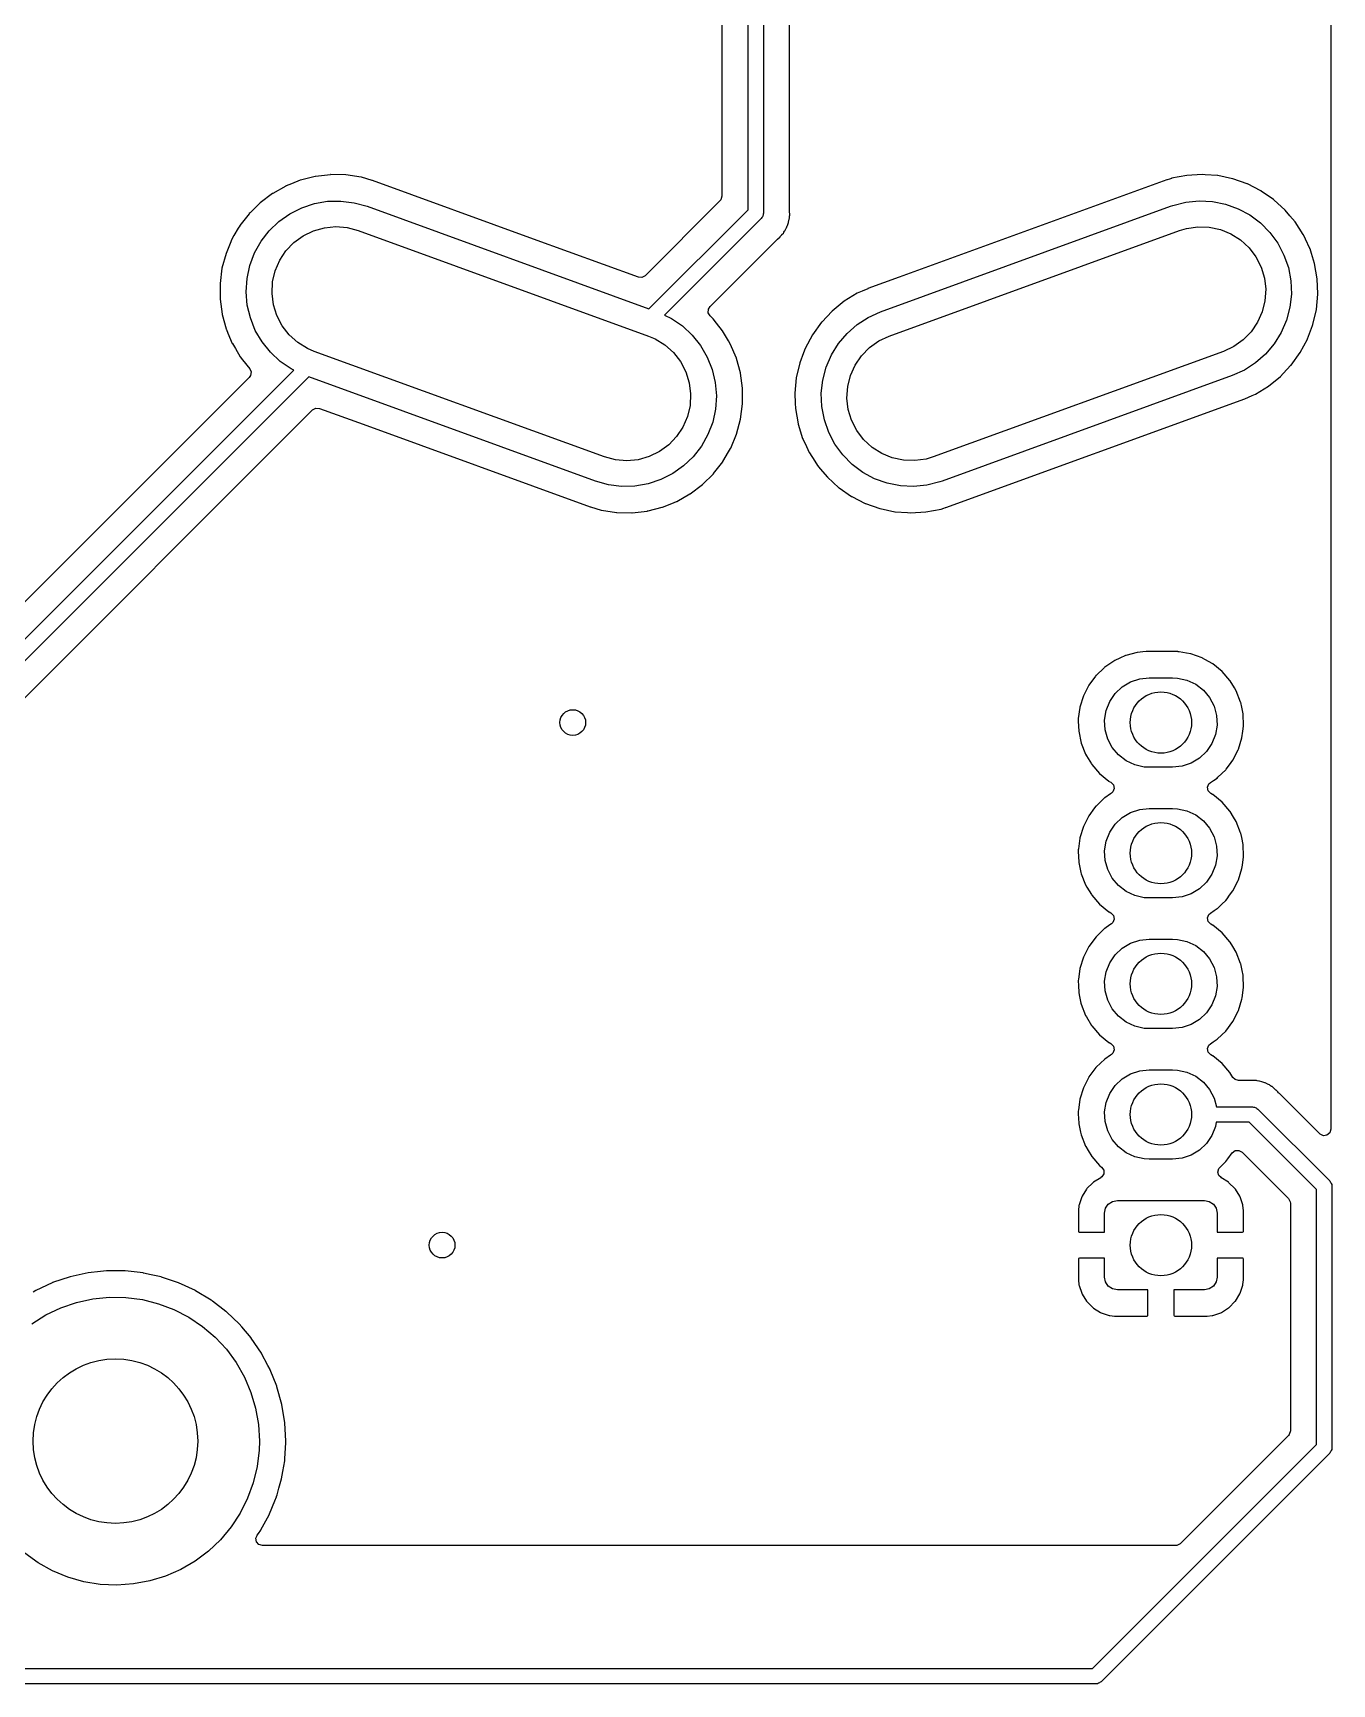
# Model space of a CAD drawing. Extents: x 14 to 417, y -165 to -100.
# Drawn here: x 392.1 to 417.35, y -164.74 to -132.64 of the extents above; entities that cross this region are included whole.
import ezdxf

# ---------------------------------------------------------------- set-up
doc = ezdxf.new("R2010")
doc.units = 0
doc.layers.add('BLACK', color=7, linetype='CONTINUOUS')

msp = doc.modelspace()

# ---------------------------------------------------------------- linework, layer by layer
at = {"layer": 'BLACK', "linetype": 'CONTINUOUS'}
for p, q in [((417.321, -99.6945), (417.321, -137.712)), ((405.996, -136.082), (405.996, -112.649)), ((406.296, -112.711), (406.296, -136.144)), ((406.804, -136.107), (406.804, -115.119)), ((405.487, -115.931), (405.487, -135.819)), ((397.58, -135.433), (397.298, -135.504)), ((397.584, -135.432), (397.58, -135.433)), ((397.58, -135.433), (397.58, -135.433)), ((397.588, -135.431), (397.584, -135.432)), ((397.878, -135.398), (397.588, -135.431)), ((397.882, -135.397), (397.878, -135.398)), ((397.878, -135.398), (397.878, -135.398)), ((397.887, -135.397), (397.882, -135.397)), ((398.178, -135.402), (397.887, -135.397)), ((398.182, -135.402), (398.178, -135.402)), ((398.479, -135.447), (398.182, -135.402)), ((398.483, -135.448), (398.479, -135.447)), ((398.692, -135.509), (398.483, -135.448)), ((398.483, -135.448), (398.483, -135.448)), ((414.523, -135.412), (414.229, -135.469)), ((414.823, -135.394), (414.523, -135.412)), ((414.88, -135.399), (414.823, -135.394)), ((415.118, -135.416), (414.88, -135.399)), ((415.122, -135.416), (415.118, -135.416)), ((415.118, -135.416), (415.118, -135.416)), ((415.126, -135.417), (415.122, -135.416)), ((415.412, -135.477), (415.126, -135.417)), ((415.126, -135.417), (415.126, -135.417)), ((396.753, -135.764), (396.514, -135.944)), ((396.757, -135.762), (396.753, -135.764)), ((397.011, -135.619), (396.757, -135.762)), ((397.015, -135.617), (397.011, -135.619)), ((397.011, -135.619), (397.011, -135.619)), ((397.019, -135.615), (397.015, -135.617)), ((397.12, -135.575), (397.019, -135.615)), ((397.019, -135.615), (397.019, -135.615)), ((397.293, -135.505), (397.12, -135.575)), ((397.297, -135.504), (397.293, -135.505)), ((397.298, -135.504), (397.297, -135.504)), ((398.694, -135.51), (398.692, -135.509)), ((398.696, -135.51), (398.694, -135.51)), ((401.826, -136.65), (398.696, -135.51)), ((398.696, -135.51), (398.696, -135.51)), ((414.138, -135.498), (408.936, -137.392)), ((414.139, -135.498), (414.138, -135.498)), ((414.138, -135.498), (414.138, -135.498)), ((414.187, -135.483), (414.139, -135.498)), ((414.226, -135.471), (414.187, -135.483)), ((414.229, -135.469), (414.226, -135.471)), ((414.226, -135.471), (414.226, -135.471)), ((415.416, -135.478), (415.412, -135.477)), ((415.412, -135.477), (415.412, -135.477)), ((415.699, -135.577), (415.416, -135.478)), ((415.703, -135.579), (415.699, -135.577)), ((415.962, -135.712), (415.703, -135.579)), ((415.703, -135.579), (415.703, -135.579)), ((415.966, -135.714), (415.962, -135.712)), ((415.97, -135.716), (415.966, -135.714)), ((416.21, -135.882), (415.97, -135.716)), ((415.97, -135.716), (415.97, -135.716)), ((396.511, -135.947), (396.317, -136.139)), ((396.514, -135.944), (396.511, -135.947)), ((396.511, -135.947), (396.511, -135.947)), ((397.092, -136.158), (397.323, -136.041)), ((397.323, -136.041), (397.57, -135.96)), ((397.57, -135.96), (397.825, -135.916)), ((397.825, -135.916), (398.085, -135.91)), ((398.085, -135.91), (398.342, -135.943)), ((398.342, -135.943), (398.591, -136.013)), ((398.591, -136.013), (404.07, -138.008)), ((405.451, -135.908), (403.997, -137.362)), ((404.07, -138.008), (405.996, -136.082)), ((405.467, -135.887), (405.451, -135.908)), ((405.487, -135.819), (405.467, -135.887)), ((408.57, -138.066), (414.209, -136.013)), ((414.209, -136.013), (414.252, -135.998)), ((414.252, -135.998), (414.503, -135.935)), ((414.503, -135.935), (414.761, -135.909)), ((414.761, -135.909), (415.02, -135.921)), ((415.02, -135.921), (415.275, -135.972)), ((415.275, -135.972), (415.519, -136.059)), ((415.519, -136.059), (415.747, -136.182)), ((416.213, -135.884), (416.21, -135.882)), ((416.21, -135.882), (416.21, -135.882)), ((416.435, -136.086), (416.213, -135.884)), ((416.438, -136.089), (416.435, -136.086)), ((416.529, -136.196), (416.438, -136.089)), ((416.438, -136.089), (416.438, -136.089)), ((396.116, -136.392), (396.089, -136.439)), ((396.119, -136.388), (396.116, -136.392)), ((396.298, -136.158), (396.119, -136.388)), ((396.3, -136.155), (396.298, -136.158)), ((396.298, -136.158), (396.298, -136.158)), ((396.317, -136.139), (396.3, -136.155)), ((396.692, -136.487), (396.88, -136.308)), ((396.88, -136.308), (397.092, -136.158)), ((397.763, -136.429), (397.984, -136.408)), ((397.984, -136.408), (398.206, -136.426)), ((406.252, -136.25), (404.372, -138.13)), ((406.262, -136.233), (406.252, -136.25)), ((406.276, -136.219), (406.262, -136.233)), ((406.281, -136.2), (406.276, -136.219)), ((406.291, -136.183), (406.281, -136.2)), ((406.296, -136.144), (406.291, -136.163)), ((406.291, -136.163), (406.291, -136.183)), ((406.741, -136.429), (406.759, -136.395)), ((406.759, -136.395), (406.763, -136.388)), ((406.759, -136.395), (406.759, -136.395)), ((406.763, -136.388), (406.768, -136.368)), ((406.768, -136.368), (406.775, -136.349)), ((406.775, -136.349), (406.783, -136.329)), ((406.783, -136.329), (406.791, -136.284)), ((406.791, -136.284), (406.793, -136.272)), ((406.793, -136.272), (406.803, -136.235)), ((406.803, -136.235), (406.804, -136.227)), ((406.805, -136.119), (406.804, -136.107)), ((406.804, -136.206), (406.806, -136.186)), ((406.804, -136.227), (406.804, -136.206)), ((406.809, -136.165), (406.805, -136.119)), ((406.806, -136.186), (406.808, -136.173)), ((406.808, -136.173), (406.809, -136.165)), ((414.517, -136.442), (414.737, -136.41)), ((414.737, -136.41), (414.959, -136.417)), ((415.747, -136.182), (415.955, -136.337)), ((415.955, -136.337), (416.138, -136.521)), ((416.629, -136.315), (416.529, -136.196)), ((416.631, -136.318), (416.629, -136.315)), ((416.788, -136.564), (416.631, -136.318)), ((395.931, -136.734), (395.85, -136.928)), ((395.964, -136.655), (395.931, -136.734)), ((395.965, -136.651), (395.964, -136.655)), ((395.964, -136.655), (395.964, -136.655)), ((396.005, -136.583), (395.965, -136.651)), ((396.089, -136.439), (396.005, -136.583)), ((396.407, -136.918), (396.534, -136.692)), ((396.534, -136.692), (396.692, -136.487)), ((397.016, -136.878), (397.17, -136.717)), ((397.17, -136.717), (397.349, -136.586)), ((397.349, -136.586), (397.549, -136.489)), ((397.549, -136.489), (397.763, -136.429)), ((398.206, -136.426), (398.42, -136.483)), ((398.42, -136.483), (404.059, -138.535)), ((403.864, -137.392), (401.826, -136.65)), ((405.258, -137.963), (406.554, -136.668)), ((406.554, -136.668), (406.562, -136.66)), ((406.562, -136.66), (406.569, -136.655)), ((406.562, -136.66), (406.562, -136.66)), ((406.569, -136.655), (406.618, -136.604)), ((406.618, -136.604), (406.62, -136.601)), ((406.62, -136.601), (406.641, -136.58)), ((406.641, -136.58), (406.644, -136.577)), ((406.644, -136.577), (406.651, -136.568)), ((406.651, -136.568), (406.655, -136.564)), ((406.655, -136.564), (406.683, -136.534)), ((406.683, -136.534), (406.691, -136.52)), ((406.691, -136.52), (406.693, -136.515)), ((406.693, -136.515), (406.704, -136.499)), ((406.704, -136.499), (406.712, -136.488)), ((406.712, -136.488), (406.717, -136.482)), ((406.717, -136.482), (406.72, -136.475)), ((406.72, -136.475), (406.736, -136.439)), ((406.736, -136.439), (406.741, -136.429)), ((408.741, -138.535), (414.38, -136.483)), ((414.38, -136.483), (414.517, -136.442)), ((414.959, -136.417), (415.177, -136.464)), ((415.177, -136.464), (415.382, -136.548)), ((415.382, -136.548), (415.57, -136.668)), ((415.57, -136.668), (415.733, -136.818)), ((416.138, -136.521), (416.291, -136.731)), ((416.291, -136.731), (416.412, -136.96)), ((416.791, -136.567), (416.788, -136.564)), ((416.788, -136.564), (416.788, -136.564)), ((416.832, -136.655), (416.791, -136.567)), ((416.916, -136.836), (416.832, -136.655)), ((395.85, -136.928), (395.772, -137.218)), ((396.315, -137.161), (396.407, -136.918)), ((396.893, -137.063), (397.016, -136.878)), ((415.733, -136.818), (415.867, -136.996)), ((415.867, -136.996), (415.968, -137.194)), ((416.412, -136.96), (416.497, -137.205)), ((416.917, -136.839), (416.916, -136.836)), ((416.916, -136.836), (416.916, -136.836)), ((416.919, -136.843), (416.917, -136.839)), ((416.947, -136.933), (416.919, -136.843)), ((416.919, -136.843), (416.919, -136.843)), ((417.007, -137.126), (416.947, -136.933)), ((395.772, -137.218), (395.734, -137.516)), ((396.26, -137.414), (396.315, -137.161)), ((396.755, -137.484), (396.805, -137.268)), ((396.805, -137.268), (396.893, -137.063)), ((403.997, -137.362), (403.934, -137.396)), ((415.968, -137.194), (416.032, -137.407)), ((416.497, -137.205), (416.546, -137.46)), ((417.058, -137.421), (417.007, -137.126)), ((395.734, -137.516), (395.734, -137.614)), ((395.734, -137.614), (395.735, -137.807)), ((396.243, -137.673), (396.26, -137.414)), ((396.264, -137.932), (396.243, -137.673)), ((396.744, -137.706), (396.755, -137.484)), ((403.934, -137.396), (403.864, -137.392)), ((408.212, -137.664), (408.12, -137.704)), ((408.323, -137.615), (408.212, -137.664)), ((408.325, -137.614), (408.323, -137.615)), ((408.323, -137.615), (408.323, -137.615)), ((408.936, -137.392), (408.325, -137.614)), ((416.032, -137.407), (416.057, -137.627)), ((416.057, -137.627), (416.042, -137.849)), ((416.546, -137.46), (416.556, -137.719)), ((417.058, -137.426), (417.058, -137.421)), ((417.07, -137.717), (417.058, -137.426)), ((417.058, -137.426), (417.058, -137.426)), ((395.735, -137.807), (395.735, -137.816)), ((395.735, -137.816), (395.776, -138.113)), ((396.324, -138.184), (396.264, -137.932)), ((396.772, -137.926), (396.744, -137.706)), ((396.839, -138.138), (396.772, -137.926)), ((405.224, -138.081), (405.228, -138.01)), ((405.228, -138.01), (405.258, -137.963)), ((407.864, -137.86), (407.631, -138.049)), ((408.12, -137.704), (407.864, -137.86)), ((416.042, -137.849), (415.989, -138.065)), ((416.528, -137.977), (416.462, -138.228)), ((416.556, -137.719), (416.528, -137.977)), ((416.974, -138.312), (417.042, -138.02)), ((417.042, -138.02), (417.07, -137.721)), ((417.07, -137.718), (417.07, -137.717)), ((417.07, -137.721), (417.07, -137.718)), ((417.07, -137.718), (417.07, -137.718)), ((417.321, -137.712), (417.321, -137.715)), ((417.321, -137.715), (417.321, -137.722)), ((417.321, -137.722), (417.321, -153.958)), ((395.776, -138.113), (395.777, -138.117)), ((395.777, -138.117), (395.777, -138.117)), ((395.777, -138.117), (395.854, -138.397)), ((396.42, -138.425), (396.324, -138.184)), ((396.942, -138.335), (396.839, -138.138)), ((397.079, -138.51), (396.942, -138.335)), ((404.372, -138.13), (404.506, -138.195)), ((404.506, -138.195), (404.72, -138.34)), ((404.72, -138.34), (404.911, -138.517)), ((405.259, -138.143), (405.224, -138.081)), ((405.31, -138.193), (405.259, -138.143)), ((405.313, -138.195), (405.31, -138.193)), ((405.31, -138.193), (405.31, -138.193)), ((405.316, -138.199), (405.313, -138.195)), ((405.384, -138.285), (405.316, -138.199)), ((405.316, -138.199), (405.316, -138.199)), ((405.499, -138.431), (405.384, -138.285)), ((407.425, -138.267), (407.249, -138.511)), ((407.428, -138.264), (407.425, -138.267)), ((407.628, -138.052), (407.428, -138.264)), ((407.631, -138.049), (407.628, -138.052)), ((407.628, -138.052), (407.628, -138.052)), ((407.921, -138.483), (408.116, -138.312)), ((408.116, -138.312), (408.334, -138.172)), ((408.334, -138.172), (408.57, -138.066)), ((415.898, -138.268), (415.773, -138.451)), ((415.989, -138.065), (415.898, -138.268)), ((416.462, -138.228), (416.359, -138.466)), ((416.87, -138.588), (416.967, -138.332)), ((416.967, -138.332), (416.974, -138.312)), ((395.854, -138.397), (395.855, -138.402)), ((395.855, -138.402), (395.857, -138.406)), ((395.857, -138.406), (395.857, -138.406)), ((395.857, -138.406), (395.887, -138.477)), ((395.887, -138.477), (395.973, -138.679)), ((396.551, -138.649), (396.42, -138.425)), ((396.713, -138.851), (396.551, -138.649)), ((397.244, -138.659), (397.079, -138.51)), ((397.433, -138.776), (397.244, -138.659)), ((404.059, -138.535), (404.191, -138.592)), ((404.191, -138.592), (404.38, -138.709)), ((404.911, -138.517), (405.073, -138.719)), ((405.501, -138.435), (405.499, -138.431)), ((405.617, -138.63), (405.501, -138.435)), ((405.501, -138.435), (405.501, -138.435)), ((405.651, -138.689), (405.617, -138.63)), ((407.249, -138.511), (407.108, -138.775)), ((407.753, -138.681), (407.921, -138.483)), ((408.359, -138.758), (408.54, -138.63)), ((408.54, -138.63), (408.741, -138.535)), ((415.617, -138.61), (415.436, -138.738)), ((415.773, -138.451), (415.617, -138.61)), ((416.359, -138.466), (416.223, -138.687)), ((416.727, -138.857), (416.868, -138.593)), ((416.868, -138.593), (416.87, -138.588)), ((395.973, -138.679), (395.975, -138.682)), ((395.975, -138.682), (395.975, -138.682)), ((395.975, -138.682), (396.032, -138.779)), ((396.032, -138.779), (396.125, -138.937)), ((396.125, -138.937), (396.171, -138.995)), ((396.904, -139.028), (396.713, -138.851)), ((397.565, -138.833), (397.433, -138.776)), ((403.204, -140.885), (397.565, -138.833)), ((404.38, -138.709), (404.545, -138.858)), ((404.545, -138.858), (404.682, -139.033)), ((405.073, -138.719), (405.204, -138.943)), ((405.204, -138.943), (405.3, -139.184)), ((405.769, -138.966), (405.651, -138.689)), ((405.77, -138.97), (405.769, -138.966)), ((405.847, -139.251), (405.77, -138.97)), ((405.77, -138.97), (405.77, -138.97)), ((407.075, -138.861), (407.002, -139.056)), ((407.106, -138.779), (407.075, -138.861)), ((407.108, -138.775), (407.106, -138.779)), ((407.106, -138.779), (407.106, -138.779)), ((407.514, -139.14), (407.617, -138.902)), ((407.617, -138.902), (407.753, -138.681)), ((408.078, -139.1), (408.203, -138.917)), ((408.203, -138.917), (408.359, -138.758)), ((415.235, -138.833), (409.596, -140.885)), ((415.436, -138.738), (415.235, -138.833)), ((416.055, -138.885), (415.86, -139.056)), ((416.223, -138.687), (416.055, -138.885)), ((416.551, -139.101), (416.727, -138.857)), ((374.706, -161.656), (397.166, -139.197)), ((396.171, -138.995), (396.311, -139.173)), ((396.329, -139.302), (396.302, -139.341)), ((396.311, -139.173), (396.31, -139.173)), ((396.31, -139.173), (396.338, -139.232)), ((396.338, -139.232), (396.329, -139.302)), ((397.118, -139.173), (396.904, -139.028)), ((397.166, -139.197), (397.118, -139.173)), ((404.682, -139.033), (404.785, -139.23)), ((404.785, -139.23), (404.852, -139.442)), ((405.3, -139.184), (405.36, -139.436)), ((405.848, -139.255), (405.847, -139.251)), ((405.847, -139.251), (405.847, -139.251)), ((405.889, -139.552), (405.848, -139.255)), ((407.002, -139.056), (406.934, -139.348)), ((407.448, -139.391), (407.514, -139.14)), ((407.934, -139.519), (407.987, -139.303)), ((407.987, -139.303), (408.078, -139.1)), ((415.406, -139.302), (409.767, -141.355)), ((415.642, -139.196), (415.406, -139.302)), ((415.86, -139.056), (415.642, -139.196)), ((416.345, -139.319), (416.398, -139.263)), ((416.398, -139.263), (416.548, -139.104)), ((416.548, -139.104), (416.551, -139.101)), ((416.548, -139.104), (416.548, -139.104)), ((397.461, -139.327), (374.875, -161.913)), ((396.302, -139.341), (385.406, -150.237)), ((403.033, -141.355), (397.461, -139.327)), ((404.852, -139.442), (404.88, -139.662)), ((405.36, -139.436), (405.381, -139.695)), ((405.889, -139.556), (405.889, -139.552)), ((405.889, -139.647), (405.889, -139.556)), ((405.889, -139.556), (405.889, -139.556)), ((406.934, -139.348), (406.906, -139.647)), ((407.42, -139.649), (407.448, -139.391)), ((407.919, -139.741), (407.934, -139.519)), ((415.856, -139.664), (416.112, -139.508)), ((416.112, -139.508), (416.345, -139.319)), ((397.534, -139.972), (397.597, -139.938)), ((397.597, -139.938), (397.667, -139.943)), ((397.667, -139.943), (398.514, -140.251)), ((404.869, -139.884), (404.819, -140.1)), ((404.88, -139.662), (404.869, -139.884)), ((405.381, -139.695), (405.364, -139.954)), ((405.852, -140.15), (405.89, -139.852)), ((405.889, -139.651), (405.889, -139.647)), ((405.89, -139.852), (405.889, -139.651)), ((406.906, -139.647), (406.914, -139.848)), ((406.914, -139.848), (406.917, -139.938)), ((406.917, -139.938), (406.918, -139.947)), ((406.918, -139.947), (406.969, -140.242)), ((407.43, -139.908), (407.42, -139.649)), ((407.479, -140.163), (407.43, -139.908)), ((407.944, -139.961), (407.919, -139.741)), ((409.838, -141.87), (415.649, -139.755)), ((415.649, -139.755), (415.651, -139.754)), ((415.649, -139.755), (415.649, -139.755)), ((415.651, -139.754), (415.653, -139.753)), ((415.653, -139.753), (415.793, -139.691)), ((415.653, -139.753), (415.653, -139.753)), ((415.793, -139.691), (415.856, -139.664)), ((375.82, -161.686), (397.534, -139.972)), ((398.514, -140.251), (402.928, -141.858)), ((404.819, -140.1), (404.731, -140.305)), ((405.309, -140.207), (405.217, -140.45)), ((405.364, -139.954), (405.309, -140.207)), ((405.774, -140.44), (405.852, -140.15)), ((406.969, -140.242), (406.97, -140.246)), ((406.97, -140.246), (406.97, -140.246)), ((406.97, -140.246), (407.057, -140.525)), ((407.564, -140.408), (407.479, -140.163)), ((408.008, -140.174), (407.944, -139.961)), ((408.109, -140.372), (408.008, -140.174)), ((404.608, -140.49), (404.454, -140.651)), ((404.731, -140.305), (404.608, -140.49)), ((405.217, -140.45), (405.09, -140.676)), ((405.659, -140.717), (405.774, -140.44)), ((407.057, -140.525), (407.059, -140.529)), ((407.059, -140.529), (407.06, -140.532)), ((407.06, -140.532), (407.06, -140.532)), ((407.06, -140.532), (407.131, -140.685)), ((407.685, -140.637), (407.564, -140.408)), ((408.243, -140.55), (408.109, -140.372)), ((408.406, -140.7), (408.243, -140.55)), ((403.418, -140.942), (403.204, -140.885)), ((404.075, -140.879), (403.861, -140.939)), ((404.275, -140.782), (404.075, -140.879)), ((404.454, -140.651), (404.275, -140.782)), ((404.932, -140.881), (404.744, -141.06)), ((405.09, -140.676), (404.932, -140.881)), ((405.508, -140.976), (405.617, -140.788)), ((405.617, -140.788), (405.656, -140.72)), ((405.656, -140.72), (405.659, -140.717)), ((405.656, -140.72), (405.656, -140.72)), ((407.131, -140.685), (407.185, -140.801)), ((407.185, -140.801), (407.188, -140.804)), ((407.188, -140.804), (407.188, -140.804)), ((407.188, -140.804), (407.292, -140.967)), ((407.838, -140.847), (407.685, -140.637)), ((408.021, -141.031), (407.838, -140.847)), ((408.594, -140.82), (408.406, -140.7)), ((408.799, -140.904), (408.594, -140.82)), ((409.017, -140.951), (408.799, -140.904)), ((409.596, -140.885), (409.459, -140.926)), ((403.64, -140.96), (403.418, -140.942)), ((403.861, -140.939), (403.64, -140.96)), ((404.532, -141.21), (404.301, -141.327)), ((404.744, -141.06), (404.532, -141.21)), ((405.11, -141.424), (405.324, -141.213)), ((405.324, -141.213), (405.327, -141.209)), ((405.327, -141.209), (405.505, -140.979)), ((405.505, -140.979), (405.508, -140.976)), ((405.505, -140.979), (405.505, -140.979)), ((407.292, -140.967), (407.347, -141.053)), ((407.347, -141.053), (407.401, -141.117)), ((407.401, -141.117), (407.538, -141.279)), ((408.229, -141.186), (408.021, -141.031)), ((408.457, -141.309), (408.229, -141.186)), ((409.239, -140.958), (409.017, -140.951)), ((409.459, -140.926), (409.239, -140.958)), ((403.282, -141.425), (403.033, -141.355)), ((403.539, -141.458), (403.282, -141.425)), ((403.799, -141.452), (403.539, -141.458)), ((404.054, -141.408), (403.799, -141.452)), ((404.301, -141.327), (404.054, -141.408)), ((404.871, -141.604), (405.11, -141.424)), ((407.538, -141.279), (407.538, -141.279)), ((407.538, -141.279), (407.541, -141.282)), ((407.541, -141.282), (407.763, -141.484)), ((407.763, -141.484), (407.766, -141.486)), ((407.766, -141.486), (407.766, -141.486)), ((407.766, -141.486), (408.006, -141.652)), ((408.701, -141.396), (408.457, -141.309)), ((408.956, -141.447), (408.701, -141.396)), ((409.215, -141.459), (408.956, -141.447)), ((409.473, -141.433), (409.215, -141.459)), ((409.724, -141.37), (409.473, -141.433)), ((409.767, -141.355), (409.724, -141.37)), ((402.928, -141.858), (402.928, -141.858)), ((402.928, -141.858), (402.93, -141.858)), ((402.93, -141.858), (402.932, -141.859)), ((402.932, -141.859), (402.932, -141.859)), ((402.932, -141.859), (403.141, -141.92)), ((404.054, -141.933), (404.326, -141.864)), ((404.326, -141.864), (404.327, -141.864)), ((404.327, -141.864), (404.331, -141.863)), ((404.331, -141.863), (404.516, -141.789)), ((404.516, -141.789), (404.605, -141.753)), ((404.605, -141.753), (404.609, -141.751)), ((404.605, -141.753), (404.605, -141.753)), ((404.609, -141.751), (404.613, -141.749)), ((404.613, -141.749), (404.867, -141.606)), ((404.613, -141.749), (404.613, -141.749)), ((404.867, -141.606), (404.871, -141.604)), ((404.867, -141.606), (404.867, -141.606)), ((408.006, -141.652), (408.006, -141.652)), ((408.006, -141.652), (408.01, -141.654)), ((408.01, -141.654), (408.014, -141.656)), ((408.014, -141.656), (408.273, -141.789)), ((408.273, -141.789), (408.273, -141.789)), ((408.273, -141.789), (408.277, -141.791)), ((408.277, -141.791), (408.56, -141.89)), ((409.801, -141.882), (409.835, -141.871)), ((409.835, -141.871), (409.837, -141.87)), ((409.835, -141.871), (409.835, -141.871)), ((409.837, -141.87), (409.838, -141.87)), ((409.838, -141.87), (409.838, -141.87)), ((403.141, -141.92), (403.141, -141.92)), ((403.141, -141.92), (403.145, -141.921)), ((403.145, -141.921), (403.442, -141.966)), ((403.442, -141.966), (403.446, -141.966)), ((403.446, -141.966), (403.737, -141.971)), ((403.737, -141.971), (403.742, -141.971)), ((403.742, -141.971), (403.746, -141.97)), ((403.746, -141.97), (404.036, -141.937)), ((403.746, -141.97), (403.746, -141.97)), ((404.036, -141.937), (404.04, -141.936)), ((404.04, -141.936), (404.054, -141.933)), ((408.56, -141.89), (408.564, -141.891)), ((408.564, -141.891), (408.564, -141.891)), ((408.564, -141.891), (408.85, -141.951)), ((408.85, -141.951), (408.85, -141.951)), ((408.85, -141.951), (408.854, -141.952)), ((408.854, -141.952), (408.858, -141.952)), ((408.858, -141.952), (408.858, -141.952)), ((408.858, -141.952), (409.096, -141.969)), ((409.096, -141.969), (409.153, -141.974)), ((409.153, -141.974), (409.453, -141.956)), ((409.453, -141.956), (409.747, -141.899)), ((409.747, -141.899), (409.801, -141.882)), ((413.331, -144.747), (413.224, -144.795)), ((413.335, -144.745), (413.331, -144.747)), ((413.331, -144.747), (413.331, -144.747)), ((413.341, -144.744), (413.335, -144.745)), ((413.557, -144.688), (413.341, -144.744)), ((413.341, -144.744), (413.341, -144.744)), ((413.562, -144.686), (413.557, -144.688)), ((413.557, -144.688), (413.557, -144.688)), ((413.567, -144.686), (413.562, -144.686)), ((413.668, -144.677), (413.567, -144.686)), ((413.567, -144.686), (413.567, -144.686)), ((413.736, -144.671), (413.668, -144.677)), ((414.351, -144.671), (413.736, -144.671)), ((414.352, -144.672), (414.351, -144.671)), ((414.371, -144.672), (414.352, -144.672)), ((414.352, -144.672), (414.352, -144.672)), ((414.375, -144.673), (414.371, -144.672)), ((414.371, -144.672), (414.371, -144.672)), ((414.519, -144.699), (414.375, -144.673)), ((414.6, -144.713), (414.519, -144.699)), ((414.605, -144.714), (414.6, -144.713)), ((414.6, -144.713), (414.6, -144.713)), ((414.825, -144.794), (414.605, -144.714)), ((412.915, -144.984), (412.759, -145.133)), ((412.924, -144.975), (412.915, -144.984)), ((412.928, -144.972), (412.924, -144.975)), ((412.924, -144.975), (412.924, -144.975)), ((413.122, -144.841), (412.928, -144.972)), ((413.224, -144.795), (413.122, -144.841)), ((414.83, -144.797), (414.825, -144.794)), ((414.876, -144.823), (414.83, -144.797)), ((414.83, -144.797), (414.83, -144.797)), ((415.029, -144.91), (414.876, -144.823)), ((415.21, -145.058), (415.029, -144.91)), ((415.363, -145.235), (415.21, -145.058)), ((412.617, -145.326), (412.559, -145.44)), ((412.619, -145.321), (412.617, -145.326)), ((412.617, -145.326), (412.617, -145.326)), ((412.749, -145.146), (412.619, -145.321)), ((412.756, -145.138), (412.749, -145.146)), ((412.759, -145.133), (412.756, -145.138)), ((413.132, -145.486), (413.269, -145.357)), ((413.269, -145.357), (413.43, -145.26)), ((413.43, -145.26), (413.608, -145.2)), ((413.608, -145.2), (413.795, -145.18)), ((413.795, -145.18), (414.245, -145.18)), ((414.245, -145.18), (414.342, -145.185)), ((414.342, -145.185), (414.525, -145.226)), ((414.525, -145.226), (414.696, -145.306)), ((414.696, -145.306), (414.845, -145.42)), ((415.366, -145.239), (415.363, -145.235)), ((415.449, -145.376), (415.366, -145.239)), ((415.366, -145.239), (415.366, -145.239)), ((415.484, -145.435), (415.449, -145.376)), ((412.513, -145.529), (412.444, -145.753)), ((412.559, -145.44), (412.513, -145.529)), ((412.957, -145.816), (413.027, -145.642)), ((413.027, -145.642), (413.132, -145.486)), ((414.845, -145.42), (414.966, -145.564)), ((414.966, -145.564), (415.054, -145.73)), ((415.57, -145.652), (415.484, -145.435)), ((415.571, -145.658), (415.57, -145.652)), ((415.591, -145.753), (415.571, -145.658)), ((415.571, -145.658), (415.571, -145.658)), ((412.415, -145.971), (412.413, -145.985)), ((412.413, -145.985), (412.413, -145.99)), ((412.413, -145.99), (412.413, -145.99)), ((412.413, -145.99), (412.414, -146.02)), ((412.414, -146.02), (412.422, -146.219)), ((412.443, -145.758), (412.415, -145.971)), ((412.444, -145.753), (412.443, -145.758)), ((412.443, -145.758), (412.443, -145.758)), ((412.926, -146.001), (412.957, -145.816)), ((412.936, -146.189), (412.926, -146.001)), ((415.054, -145.73), (415.104, -145.911)), ((415.104, -145.911), (415.114, -146.099)), ((415.618, -145.881), (415.591, -145.753)), ((415.627, -146.115), (415.618, -145.881)), ((412.422, -146.219), (412.47, -146.448)), ((412.986, -146.37), (412.936, -146.189)), ((415.083, -146.284), (415.013, -146.458)), ((415.114, -146.099), (415.083, -146.284)), ((415.527, -146.57), (415.596, -146.347)), ((415.596, -146.347), (415.613, -146.219)), ((415.613, -146.219), (415.626, -146.12)), ((415.626, -146.12), (415.627, -146.115)), ((415.626, -146.12), (415.626, -146.12)), ((412.47, -146.448), (412.556, -146.665)), ((412.556, -146.665), (412.573, -146.694)), ((413.074, -146.536), (412.986, -146.37)), ((413.195, -146.68), (413.074, -146.536)), ((413.344, -146.794), (413.195, -146.68)), ((414.908, -146.614), (414.771, -146.743)), ((415.013, -146.458), (414.908, -146.614)), ((415.424, -146.772), (415.524, -146.575)), ((415.524, -146.575), (415.527, -146.57)), ((415.524, -146.575), (415.524, -146.575)), ((412.573, -146.694), (412.67, -146.853)), ((412.67, -146.853), (412.677, -146.865)), ((412.677, -146.865), (412.83, -147.042)), ((413.515, -146.874), (413.344, -146.794)), ((413.698, -146.915), (413.515, -146.874)), ((413.795, -146.92), (413.698, -146.915)), ((414.245, -146.92), (413.795, -146.92)), ((414.432, -146.9), (414.245, -146.92)), ((414.61, -146.84), (414.432, -146.9)), ((414.771, -146.743), (414.61, -146.84)), ((415.202, -147.042), (415.281, -146.967)), ((415.281, -146.967), (415.291, -146.954)), ((415.291, -146.954), (415.352, -146.872)), ((415.352, -146.872), (415.421, -146.779)), ((415.421, -146.779), (415.424, -146.772)), ((412.83, -147.042), (413.011, -147.19)), ((413.011, -147.19), (413.016, -147.193)), ((413.016, -147.193), (413.016, -147.193)), ((413.016, -147.193), (413.049, -147.211)), ((413.049, -147.211), (413.098, -147.262)), ((413.098, -147.262), (413.112, -147.332)), ((414.928, -147.308), (414.954, -147.242)), ((414.942, -147.378), (414.928, -147.308)), ((414.954, -147.242), (414.983, -147.215)), ((414.983, -147.215), (415.04, -147.177)), ((415.04, -147.177), (415.112, -147.128)), ((415.112, -147.128), (415.126, -147.114)), ((415.126, -147.114), (415.202, -147.042)), ((412.884, -147.554), (412.759, -147.673)), ((412.924, -147.515), (412.884, -147.554)), ((412.928, -147.512), (412.924, -147.515)), ((412.924, -147.515), (412.924, -147.515)), ((413.038, -147.438), (412.928, -147.512)), ((413.057, -147.425), (413.038, -147.438)), ((413.086, -147.398), (413.057, -147.425)), ((413.112, -147.332), (413.086, -147.398)), ((414.991, -147.429), (414.942, -147.378)), ((415.024, -147.447), (414.991, -147.429)), ((415.029, -147.45), (415.024, -147.447)), ((415.024, -147.447), (415.024, -147.447)), ((415.21, -147.598), (415.029, -147.45)), ((415.363, -147.775), (415.21, -147.598)), ((412.617, -147.866), (412.54, -148.017)), ((412.619, -147.861), (412.617, -147.866)), ((412.617, -147.866), (412.617, -147.866)), ((412.732, -147.709), (412.619, -147.861)), ((412.756, -147.678), (412.732, -147.709)), ((412.759, -147.673), (412.756, -147.678)), ((413.132, -148.026), (413.269, -147.897)), ((413.269, -147.897), (413.43, -147.8)), ((413.43, -147.8), (413.608, -147.74)), ((413.608, -147.74), (413.795, -147.72)), ((413.795, -147.72), (414.245, -147.72)), ((414.245, -147.72), (414.342, -147.725)), ((414.342, -147.725), (414.525, -147.766)), ((414.525, -147.766), (414.696, -147.846)), ((414.696, -147.846), (414.845, -147.96)), ((414.845, -147.96), (414.966, -148.104)), ((415.366, -147.779), (415.363, -147.775)), ((415.433, -147.89), (415.366, -147.779)), ((415.366, -147.779), (415.366, -147.779)), ((415.484, -147.975), (415.433, -147.89)), ((412.513, -148.07), (412.444, -148.293)), ((412.54, -148.017), (412.513, -148.07)), ((412.957, -148.356), (413.027, -148.182)), ((413.027, -148.182), (413.132, -148.026)), ((414.966, -148.104), (415.054, -148.27)), ((415.054, -148.27), (415.104, -148.451)), ((415.57, -148.192), (415.484, -147.975)), ((415.571, -148.198), (415.57, -148.192)), ((415.59, -148.285), (415.571, -148.198)), ((415.571, -148.198), (415.571, -148.198)), ((415.618, -148.421), (415.59, -148.285)), ((412.416, -148.505), (412.413, -148.525)), ((412.413, -148.525), (412.413, -148.53)), ((412.413, -148.53), (412.413, -148.53)), ((412.413, -148.53), (412.414, -148.555)), ((412.414, -148.555), (412.422, -148.759)), ((412.443, -148.298), (412.416, -148.505)), ((412.444, -148.293), (412.443, -148.298)), ((412.443, -148.298), (412.443, -148.298)), ((412.926, -148.541), (412.957, -148.356)), ((412.936, -148.729), (412.926, -148.541)), ((415.104, -148.451), (415.114, -148.639)), ((415.627, -148.655), (415.618, -148.421)), ((412.422, -148.759), (412.424, -148.771)), ((412.424, -148.771), (412.466, -148.968)), ((412.986, -148.91), (412.936, -148.729)), ((413.074, -149.076), (412.986, -148.91)), ((415.083, -148.824), (415.013, -148.998)), ((415.114, -148.639), (415.083, -148.824)), ((415.527, -149.111), (415.596, -148.887)), ((415.596, -148.887), (415.605, -148.822)), ((415.605, -148.822), (415.626, -148.66)), ((415.626, -148.66), (415.627, -148.655)), ((415.626, -148.66), (415.626, -148.66)), ((412.466, -148.968), (412.47, -148.988)), ((412.47, -148.988), (412.556, -149.205)), ((412.556, -149.205), (412.582, -149.249)), ((412.582, -149.249), (412.67, -149.393)), ((413.195, -149.22), (413.074, -149.076)), ((413.344, -149.334), (413.195, -149.22)), ((414.908, -149.154), (414.771, -149.283)), ((415.013, -148.998), (414.908, -149.154)), ((415.421, -149.319), (415.455, -149.252)), ((415.455, -149.252), (415.524, -149.115)), ((415.524, -149.115), (415.527, -149.111)), ((415.524, -149.115), (415.524, -149.115)), ((412.67, -149.393), (412.677, -149.405)), ((412.677, -149.405), (412.83, -149.582)), ((413.515, -149.414), (413.344, -149.334)), ((413.698, -149.455), (413.515, -149.414)), ((413.795, -149.46), (413.698, -149.455)), ((414.245, -149.46), (413.795, -149.46)), ((414.432, -149.44), (414.245, -149.46)), ((414.61, -149.38), (414.432, -149.44)), ((414.771, -149.283), (414.61, -149.38)), ((415.205, -149.579), (415.281, -149.507)), ((415.281, -149.507), (415.305, -149.474)), ((415.305, -149.474), (415.354, -149.409)), ((415.354, -149.409), (415.421, -149.319)), ((412.83, -149.582), (413.011, -149.73)), ((413.011, -149.73), (413.016, -149.733)), ((413.016, -149.733), (413.016, -149.733)), ((413.016, -149.733), (413.049, -149.751)), ((413.049, -149.751), (413.098, -149.802)), ((413.112, -149.872), (413.086, -149.938)), ((413.098, -149.802), (413.112, -149.872)), ((414.928, -149.848), (414.954, -149.782)), ((414.942, -149.918), (414.928, -149.848)), ((414.954, -149.782), (414.983, -149.755)), ((414.983, -149.755), (415.055, -149.706)), ((415.055, -149.706), (415.112, -149.668)), ((415.112, -149.668), (415.117, -149.663)), ((415.117, -149.663), (415.205, -149.579)), ((412.759, -150.213), (412.619, -150.401)), ((412.885, -150.093), (412.759, -150.213)), ((412.924, -150.055), (412.885, -150.093)), ((412.928, -150.052), (412.924, -150.055)), ((412.924, -150.055), (412.924, -150.055)), ((413.028, -149.984), (412.928, -150.052)), ((413.057, -149.965), (413.028, -149.984)), ((413.086, -149.938), (413.057, -149.965)), ((414.991, -149.969), (414.942, -149.918)), ((415.024, -149.987), (414.991, -149.969)), ((415.029, -149.99), (415.024, -149.987)), ((415.024, -149.987), (415.024, -149.987)), ((415.21, -150.138), (415.029, -149.99)), ((415.363, -150.315), (415.21, -150.138)), ((412.617, -150.406), (412.526, -150.584)), ((412.619, -150.401), (412.617, -150.406)), ((412.617, -150.406), (412.617, -150.406)), ((413.132, -150.566), (413.269, -150.437)), ((413.269, -150.437), (413.43, -150.34)), ((413.43, -150.34), (413.608, -150.28)), ((413.608, -150.28), (413.795, -150.26)), ((413.795, -150.26), (414.245, -150.26)), ((414.245, -150.26), (414.342, -150.265)), ((414.342, -150.265), (414.525, -150.306)), ((414.525, -150.306), (414.696, -150.386)), ((414.696, -150.386), (414.845, -150.5)), ((414.845, -150.5), (414.966, -150.644)), ((415.366, -150.319), (415.363, -150.315)), ((415.418, -150.406), (415.366, -150.319)), ((415.366, -150.319), (415.366, -150.319)), ((415.484, -150.515), (415.418, -150.406)), ((415.57, -150.732), (415.484, -150.515)), ((412.443, -150.838), (412.416, -151.041)), ((412.444, -150.833), (412.443, -150.838)), ((412.443, -150.838), (412.443, -150.838)), ((412.513, -150.609), (412.444, -150.833)), ((412.526, -150.584), (412.513, -150.609)), ((412.957, -150.896), (413.027, -150.722)), ((413.027, -150.722), (413.132, -150.566)), ((414.966, -150.644), (415.054, -150.81)), ((415.054, -150.81), (415.104, -150.991)), ((415.571, -150.738), (415.57, -150.732)), ((415.599, -150.87), (415.571, -150.738)), ((415.571, -150.738), (415.571, -150.738)), ((412.416, -151.041), (412.413, -151.065)), ((412.413, -151.065), (412.413, -151.07)), ((412.413, -151.07), (412.413, -151.07)), ((412.413, -151.07), (412.417, -151.162)), ((412.417, -151.162), (412.422, -151.299)), ((412.926, -151.081), (412.957, -150.896)), ((412.936, -151.269), (412.926, -151.081)), ((415.114, -151.179), (415.083, -151.364)), ((415.104, -150.991), (415.114, -151.179)), ((415.618, -150.961), (415.599, -150.87)), ((415.619, -150.985), (415.618, -150.961)), ((415.627, -151.187), (415.619, -150.985)), ((412.422, -151.299), (412.431, -151.342)), ((412.431, -151.342), (412.465, -151.504)), ((412.986, -151.45), (412.936, -151.269)), ((413.074, -151.616), (412.986, -151.45)), ((415.083, -151.364), (415.013, -151.538)), ((415.527, -151.65), (415.596, -151.427)), ((415.596, -151.427), (415.599, -151.405)), ((415.599, -151.405), (415.626, -151.2)), ((415.626, -151.2), (415.627, -151.195)), ((415.626, -151.2), (415.626, -151.2)), ((415.627, -151.195), (415.627, -151.187)), ((412.465, -151.504), (412.47, -151.528)), ((412.47, -151.528), (412.556, -151.745)), ((412.556, -151.745), (412.573, -151.774)), ((412.573, -151.774), (412.674, -151.94)), ((413.195, -151.76), (413.074, -151.616)), ((413.344, -151.874), (413.195, -151.76)), ((414.771, -151.823), (414.61, -151.92)), ((414.908, -151.694), (414.771, -151.823)), ((415.013, -151.538), (414.908, -151.694)), ((415.423, -151.854), (415.524, -151.655)), ((415.524, -151.655), (415.527, -151.65)), ((415.524, -151.655), (415.524, -151.655)), ((412.674, -151.94), (412.677, -151.945)), ((412.677, -151.945), (412.83, -152.122)), ((412.83, -152.122), (413.011, -152.27)), ((413.515, -151.954), (413.344, -151.874)), ((413.698, -151.995), (413.515, -151.954)), ((413.795, -152), (413.698, -151.995)), ((414.245, -152), (413.795, -152)), ((414.432, -151.98), (414.245, -152)), ((414.61, -151.92), (414.432, -151.98)), ((415.116, -152.204), (415.203, -152.121)), ((415.203, -152.121), (415.281, -152.047)), ((415.281, -152.047), (415.421, -151.859)), ((415.421, -151.859), (415.423, -151.854)), ((413.011, -152.27), (413.016, -152.273)), ((413.016, -152.273), (413.016, -152.273)), ((413.016, -152.273), (413.049, -152.291)), ((413.049, -152.291), (413.098, -152.342)), ((413.112, -152.412), (413.086, -152.478)), ((413.098, -152.342), (413.112, -152.412)), ((414.928, -152.388), (414.954, -152.322)), ((414.942, -152.458), (414.928, -152.388)), ((414.991, -152.509), (414.942, -152.458)), ((414.954, -152.322), (414.983, -152.295)), ((414.983, -152.295), (415.037, -152.259)), ((415.037, -152.259), (415.112, -152.208)), ((415.112, -152.208), (415.116, -152.204)), ((412.738, -152.782), (412.619, -152.941)), ((412.756, -152.758), (412.738, -152.782)), ((412.759, -152.753), (412.756, -152.758)), ((412.928, -152.592), (412.759, -152.753)), ((413.039, -152.517), (412.928, -152.592)), ((413.057, -152.505), (413.039, -152.517)), ((413.086, -152.478), (413.057, -152.505)), ((415.024, -152.527), (414.991, -152.509)), ((415.029, -152.53), (415.024, -152.527)), ((415.024, -152.527), (415.024, -152.527)), ((415.21, -152.678), (415.029, -152.53)), ((415.363, -152.855), (415.21, -152.678)), ((412.617, -152.946), (412.527, -153.123)), ((412.619, -152.941), (412.617, -152.946)), ((412.617, -152.946), (412.617, -152.946)), ((413.027, -153.262), (413.132, -153.106)), ((413.132, -153.106), (413.269, -152.977)), ((413.269, -152.977), (413.43, -152.88)), ((413.43, -152.88), (413.608, -152.82)), ((413.608, -152.82), (413.795, -152.8)), ((413.795, -152.8), (414.245, -152.8)), ((414.245, -152.8), (414.342, -152.805)), ((414.342, -152.805), (414.525, -152.846)), ((414.525, -152.846), (414.696, -152.926)), ((414.696, -152.926), (414.845, -153.04)), ((414.845, -153.04), (414.966, -153.184)), ((415.421, -152.951), (415.363, -152.855)), ((415.461, -152.991), (415.421, -152.951)), ((415.529, -153.011), (415.461, -152.991)), ((415.761, -153.011), (415.529, -153.011)), ((415.773, -153.011), (415.761, -153.011)), ((415.819, -153.007), (415.773, -153.011)), ((415.827, -153.008), (415.819, -153.007)), ((415.84, -153.01), (415.827, -153.008)), ((415.86, -153.011), (415.84, -153.01)), ((415.881, -153.011), (415.86, -153.011)), ((415.894, -153.015), (415.881, -153.011)), ((415.926, -153.023), (415.894, -153.015)), ((415.938, -153.025), (415.926, -153.023)), ((415.983, -153.033), (415.938, -153.025)), ((416.003, -153.041), (415.983, -153.033)), ((416.022, -153.048), (416.003, -153.041)), ((416.042, -153.053), (416.022, -153.048)), ((416.049, -153.057), (416.042, -153.053)), ((416.083, -153.075), (416.049, -153.057)), ((416.049, -153.057), (416.049, -153.057)), ((416.093, -153.08), (416.083, -153.075)), ((416.129, -153.096), (416.093, -153.08)), ((416.136, -153.099), (416.129, -153.096)), ((416.129, -153.096), (416.129, -153.096)), ((416.142, -153.104), (416.136, -153.099)), ((416.153, -153.112), (416.142, -153.104)), ((412.443, -153.378), (412.416, -153.581)), ((412.444, -153.373), (412.443, -153.378)), ((412.443, -153.378), (412.443, -153.378)), ((412.513, -153.149), (412.444, -153.373)), ((412.527, -153.123), (412.513, -153.149)), ((412.957, -153.436), (413.027, -153.262)), ((414.966, -153.184), (415.054, -153.35)), ((415.054, -153.35), (415.101, -153.52)), ((416.169, -153.123), (416.153, -153.112)), ((416.181, -153.129), (416.169, -153.123)), ((416.188, -153.133), (416.181, -153.129)), ((416.195, -153.139), (416.188, -153.133)), ((416.222, -153.165), (416.195, -153.139)), ((416.231, -153.172), (416.222, -153.165)), ((416.234, -153.175), (416.231, -153.172)), ((416.255, -153.196), (416.234, -153.175)), ((416.258, -153.198), (416.255, -153.196)), ((416.29, -153.228), (416.258, -153.198)), ((416.309, -153.247), (416.29, -153.228)), ((416.314, -153.254), (416.309, -153.247)), ((416.322, -153.262), (416.314, -153.254)), ((416.314, -153.254), (416.314, -153.254)), ((417.106, -154.047), (416.322, -153.262)), ((412.416, -153.581), (412.413, -153.605)), ((412.413, -153.605), (412.413, -153.61)), ((412.413, -153.61), (412.413, -153.61)), ((412.413, -153.61), (412.415, -153.66)), ((412.415, -153.66), (412.422, -153.839)), ((412.926, -153.621), (412.957, -153.436)), ((412.936, -153.809), (412.926, -153.621)), ((415.101, -153.52), (415.798, -153.52)), ((415.798, -153.52), (415.817, -153.525)), ((415.817, -153.525), (415.837, -153.525)), ((415.837, -153.525), (415.854, -153.535)), ((415.854, -153.535), (415.873, -153.54)), ((415.873, -153.54), (415.887, -153.554)), ((415.887, -153.554), (415.904, -153.564)), ((415.904, -153.564), (417.301, -154.961)), ((412.422, -153.839), (412.425, -153.854)), ((412.425, -153.854), (412.459, -154.016)), ((412.459, -154.016), (412.47, -154.068)), ((412.47, -154.068), (412.556, -154.285)), ((412.986, -153.99), (412.936, -153.809)), ((413.074, -154.156), (412.986, -153.99)), ((415.083, -153.904), (415.013, -154.078)), ((415.097, -153.82), (415.083, -153.904)), ((415.736, -153.82), (415.097, -153.82)), ((417.045, -155.129), (415.736, -153.82)), ((417.113, -154.053), (417.106, -154.047)), ((417.178, -154.083), (417.113, -154.053)), ((417.301, -154.026), (417.248, -154.073)), ((417.321, -153.958), (417.301, -154.026)), ((412.556, -154.285), (412.559, -154.29)), ((412.559, -154.29), (412.606, -154.368)), ((412.606, -154.368), (412.677, -154.485)), ((413.195, -154.3), (413.074, -154.156)), ((413.344, -154.414), (413.195, -154.3)), ((414.771, -154.363), (414.61, -154.46)), ((414.908, -154.234), (414.771, -154.363)), ((415.013, -154.078), (414.908, -154.234)), ((415.408, -154.416), (415.465, -154.373)), ((415.465, -154.373), (415.536, -154.368)), ((415.536, -154.368), (415.599, -154.402)), ((417.248, -154.073), (417.178, -154.083)), ((412.677, -154.485), (412.83, -154.662)), ((412.83, -154.662), (412.835, -154.665)), ((412.835, -154.665), (412.868, -154.693)), ((412.868, -154.693), (412.908, -154.751)), ((413.515, -154.494), (413.344, -154.414)), ((413.698, -154.535), (413.515, -154.494)), ((413.795, -154.54), (413.698, -154.535)), ((414.245, -154.54), (413.795, -154.54)), ((414.432, -154.52), (414.245, -154.54)), ((414.61, -154.46), (414.432, -154.52)), ((415.145, -154.721), (415.164, -154.699)), ((415.164, -154.699), (415.281, -154.587)), ((415.281, -154.587), (415.32, -154.534)), ((415.32, -154.534), (415.408, -154.416)), ((415.599, -154.402), (416.5, -155.303)), ((412.696, -154.997), (412.581, -155.112)), ((412.707, -154.988), (412.696, -154.997)), ((412.851, -154.899), (412.707, -154.988)), ((412.873, -154.883), (412.851, -154.898)), ((412.851, -154.898), (412.851, -154.899)), ((412.91, -154.822), (412.873, -154.883)), ((412.908, -154.751), (412.91, -154.822)), ((415.125, -154.789), (415.145, -154.721)), ((415.144, -154.857), (415.125, -154.789)), ((415.189, -154.896), (415.144, -154.857)), ((415.188, -154.898), (415.189, -154.896)), ((415.332, -154.987), (415.188, -154.898)), ((415.343, -154.996), (415.332, -154.987)), ((415.458, -155.111), (415.343, -154.996)), ((417.301, -154.961), (417.311, -154.978)), ((417.311, -154.978), (417.325, -154.992)), ((417.325, -154.992), (417.33, -155.011)), ((417.33, -155.011), (417.34, -155.028)), ((417.34, -155.028), (417.34, -155.048)), ((412.481, -155.274), (412.43, -155.429)), ((412.487, -155.261), (412.481, -155.274)), ((412.572, -155.123), (412.487, -155.261)), ((412.581, -155.112), (412.572, -155.123)), ((413.079, -155.359), (413.175, -155.34)), ((413.175, -155.34), (414.865, -155.34)), ((414.865, -155.34), (414.961, -155.359)), ((415.467, -155.122), (415.458, -155.111)), ((415.552, -155.26), (415.467, -155.122)), ((415.558, -155.273), (415.552, -155.26)), ((415.61, -155.427), (415.558, -155.273)), ((416.5, -155.303), (416.534, -155.365)), ((417.045, -160.085), (417.045, -155.129)), ((417.34, -155.048), (417.345, -155.067)), ((417.345, -155.067), (417.345, -160.147)), ((412.427, -155.442), (412.417, -155.536)), ((412.417, -155.536), (412.417, -155.543)), ((412.417, -155.543), (412.417, -155.938)), ((412.43, -155.429), (412.427, -155.442)), ((412.925, -155.59), (412.944, -155.494)), ((412.925, -155.956), (412.925, -155.59)), ((412.944, -155.494), (412.998, -155.413)), ((412.998, -155.413), (413.079, -155.359)), ((414.961, -155.359), (415.042, -155.413)), ((415.042, -155.413), (415.096, -155.494)), ((415.096, -155.494), (415.115, -155.59)), ((415.115, -155.59), (415.115, -155.956)), ((415.613, -155.441), (415.61, -155.427)), ((415.623, -155.536), (415.613, -155.441)), ((415.623, -155.543), (415.623, -155.536)), ((415.623, -155.942), (415.623, -155.543)), ((416.534, -155.365), (416.536, -155.392)), ((416.536, -155.392), (416.536, -159.822)), ((412.417, -155.938), (412.421, -155.953)), ((412.421, -155.953), (412.423, -155.954)), ((412.423, -155.954), (412.431, -155.956)), ((412.431, -155.956), (412.925, -155.956)), ((415.115, -155.956), (415.605, -155.956)), ((415.605, -155.956), (415.62, -155.952)), ((415.62, -155.952), (415.621, -155.95)), ((415.621, -155.95), (415.623, -155.942)), ((412.419, -156.47), (412.417, -156.478)), ((412.417, -156.478), (412.417, -156.877)), ((412.42, -156.468), (412.419, -156.47)), ((412.435, -156.464), (412.42, -156.468)), ((412.925, -156.464), (412.435, -156.464)), ((412.925, -156.83), (412.925, -156.464)), ((415.609, -156.464), (415.115, -156.464)), ((415.115, -156.464), (415.115, -156.83)), ((415.617, -156.466), (415.609, -156.464)), ((415.619, -156.467), (415.617, -156.466)), ((415.623, -156.482), (415.619, -156.467)), ((415.623, -156.877), (415.623, -156.482)), ((392.472, -156.943), (392.155, -157.089)), ((392.477, -156.941), (392.472, -156.943)), ((392.48, -156.939), (392.477, -156.941)), ((392.477, -156.941), (392.477, -156.941)), ((392.82, -156.826), (392.48, -156.939)), ((393.17, -156.749), (392.82, -156.826)), ((393.174, -156.749), (393.17, -156.749)), ((393.413, -156.723), (393.174, -156.749)), ((393.174, -156.749), (393.174, -156.749)), ((393.527, -156.711), (393.413, -156.723)), ((393.712, -156.712), (393.527, -156.711)), ((393.882, -156.712), (393.712, -156.712)), ((393.885, -156.712), (393.882, -156.712)), ((393.882, -156.712), (393.882, -156.712)), ((393.888, -156.712), (393.885, -156.712)), ((394.238, -156.751), (393.888, -156.712)), ((393.888, -156.712), (393.888, -156.712)), ((394.241, -156.751), (394.238, -156.751)), ((394.238, -156.751), (394.238, -156.751)), ((394.244, -156.752), (394.241, -156.751)), ((394.393, -156.785), (394.244, -156.752)), ((394.244, -156.752), (394.244, -156.752)), ((394.591, -156.829), (394.393, -156.785)), ((394.594, -156.83), (394.591, -156.829)), ((394.734, -156.877), (394.594, -156.83)), ((394.594, -156.83), (394.594, -156.83)), ((394.93, -156.944), (394.734, -156.877)), ((395.256, -157.094), (394.93, -156.944)), ((412.417, -156.877), (412.417, -156.884)), ((412.417, -156.884), (412.427, -156.979)), ((412.944, -156.926), (412.925, -156.83)), ((412.998, -157.007), (412.944, -156.926)), ((415.096, -156.926), (415.042, -157.007)), ((415.115, -156.83), (415.096, -156.926)), ((415.613, -156.978), (415.623, -156.884)), ((415.623, -156.884), (415.623, -156.877)), ((392.152, -157.091), (392.099, -157.122)), ((392.155, -157.089), (392.152, -157.091)), ((392.152, -157.091), (392.152, -157.091)), ((392.947, -157.323), (393.262, -157.254)), ((393.262, -157.254), (393.583, -157.222)), ((393.583, -157.222), (393.905, -157.228)), ((393.905, -157.228), (394.225, -157.27)), ((394.225, -157.27), (394.537, -157.348)), ((395.258, -157.096), (395.256, -157.094)), ((395.559, -157.278), (395.258, -157.096)), ((395.258, -157.096), (395.258, -157.096)), ((395.562, -157.28), (395.559, -157.278)), ((395.559, -157.278), (395.559, -157.278)), ((395.565, -157.282), (395.562, -157.28)), ((412.427, -156.979), (412.43, -156.993)), ((412.43, -156.993), (412.482, -157.147)), ((412.482, -157.147), (412.488, -157.16)), ((412.488, -157.16), (412.573, -157.298)), ((413.079, -157.061), (412.998, -157.007)), ((413.175, -157.08), (413.079, -157.061)), ((413.766, -157.08), (413.175, -157.08)), ((413.766, -157.574), (413.766, -157.08)), ((414.865, -157.08), (414.274, -157.08)), ((414.274, -157.08), (414.274, -157.57)), ((414.961, -157.061), (414.865, -157.08)), ((415.042, -157.007), (414.961, -157.061)), ((415.468, -157.297), (415.553, -157.159)), ((415.553, -157.159), (415.559, -157.146)), ((415.559, -157.146), (415.61, -156.991)), ((415.61, -156.991), (415.613, -156.978)), ((392.078, -157.738), (392.351, -157.566)), ((392.351, -157.566), (392.642, -157.428)), ((392.642, -157.428), (392.947, -157.323)), ((394.537, -157.348), (394.839, -157.462)), ((394.839, -157.462), (395.125, -157.61)), ((395.586, -157.298), (395.565, -157.282)), ((395.565, -157.282), (395.565, -157.282)), ((395.847, -157.497), (395.586, -157.298)), ((395.85, -157.499), (395.847, -157.497)), ((395.868, -157.516), (395.85, -157.499)), ((395.85, -157.499), (395.85, -157.499)), ((396.107, -157.743), (395.868, -157.516)), ((412.573, -157.298), (412.582, -157.309)), ((412.582, -157.309), (412.697, -157.424)), ((412.697, -157.424), (412.708, -157.433)), ((412.708, -157.433), (412.846, -157.518)), ((412.846, -157.518), (412.859, -157.524)), ((412.859, -157.524), (413.014, -157.575)), ((413.014, -157.575), (413.027, -157.578)), ((413.027, -157.578), (413.121, -157.588)), ((413.121, -157.588), (413.128, -157.588)), ((413.128, -157.588), (413.748, -157.588)), ((413.748, -157.588), (413.763, -157.584)), ((413.763, -157.584), (413.764, -157.582)), ((413.764, -157.582), (413.766, -157.574)), ((414.274, -157.57), (414.278, -157.585)), ((414.278, -157.585), (414.28, -157.586)), ((414.28, -157.586), (414.288, -157.588)), ((414.288, -157.588), (414.912, -157.588)), ((414.912, -157.588), (414.919, -157.588)), ((414.919, -157.588), (415.014, -157.578)), ((415.014, -157.578), (415.028, -157.575)), ((415.028, -157.575), (415.182, -157.523)), ((415.182, -157.523), (415.195, -157.517)), ((415.195, -157.517), (415.333, -157.432)), ((415.333, -157.432), (415.344, -157.423)), ((415.344, -157.423), (415.459, -157.308)), ((415.459, -157.308), (415.468, -157.297)), ((395.125, -157.61), (395.393, -157.79)), ((395.393, -157.79), (395.638, -157.999)), ((396.155, -157.799), (396.107, -157.743)), ((396.337, -158.014), (396.155, -157.799)), ((395.638, -157.999), (395.857, -158.235)), ((395.857, -158.235), (396.048, -158.495)), ((396.339, -158.017), (396.337, -158.014)), ((396.54, -158.313), (396.339, -158.017)), ((396.048, -158.495), (396.208, -158.775)), ((396.542, -158.317), (396.54, -158.313)), ((396.665, -158.55), (396.542, -158.317)), ((396.542, -158.317), (396.542, -158.317)), ((396.708, -158.63), (396.665, -158.55)), ((396.208, -158.775), (396.334, -159.072)), ((396.709, -158.633), (396.708, -158.63)), ((396.837, -158.955), (396.709, -158.633)), ((396.334, -159.072), (396.426, -159.381)), ((396.84, -158.963), (396.837, -158.955)), ((396.936, -159.309), (396.84, -158.963)), ((396.426, -159.381), (396.481, -159.698)), ((396.994, -159.662), (396.936, -159.309)), ((396.481, -159.698), (396.5, -160.02)), ((397.013, -160.02), (396.994, -159.662)), ((416.536, -159.822), (416.516, -159.89)), ((396.5, -160.02), (396.494, -160.196)), ((396.994, -160.366), (397.013, -160.045)), ((397.013, -160.043), (397.013, -160.02)), ((397.013, -160.045), (397.013, -160.043)), ((412.688, -164.442), (417.045, -160.085)), ((416.5, -159.911), (414.396, -162.015)), ((416.516, -159.89), (416.5, -159.911)), ((417.345, -160.147), (417.34, -160.166)), ((417.34, -160.166), (417.34, -160.186)), ((396.494, -160.196), (396.456, -160.516)), ((396.955, -160.612), (396.991, -160.404)), ((396.991, -160.401), (396.994, -160.366)), ((396.991, -160.404), (396.991, -160.401)), ((396.991, -160.404), (396.991, -160.404)), ((417.301, -160.253), (412.856, -164.698)), ((417.311, -160.236), (417.301, -160.253)), ((417.325, -160.222), (417.311, -160.236)), ((417.33, -160.203), (417.325, -160.222)), ((417.34, -160.186), (417.33, -160.203)), ((396.456, -160.516), (396.38, -160.829)), ((396.88, -160.933), (396.931, -160.754)), ((396.931, -160.754), (396.955, -160.612)), ((396.38, -160.829), (396.27, -161.132)), ((396.8, -161.18), (396.832, -161.102)), ((396.832, -161.102), (396.833, -161.099)), ((396.832, -161.102), (396.832, -161.102)), ((396.833, -161.099), (396.843, -161.063)), ((396.843, -161.063), (396.88, -160.933)), ((396.125, -161.42), (395.948, -161.689)), ((396.27, -161.132), (396.125, -161.42)), ((396.53, -161.743), (396.687, -161.452)), ((396.687, -161.452), (396.698, -161.431)), ((396.698, -161.431), (396.8, -161.18)), ((395.948, -161.689), (395.741, -161.937)), ((396.482, -161.814), (396.526, -161.749)), ((396.526, -161.749), (396.528, -161.746)), ((396.526, -161.749), (396.526, -161.749)), ((396.528, -161.746), (396.53, -161.743)), ((396.53, -161.743), (396.53, -161.743)), ((395.741, -161.937), (395.507, -162.159)), ((396.433, -161.908), (396.454, -161.855)), ((396.443, -161.978), (396.433, -161.908)), ((396.489, -162.032), (396.443, -161.978)), ((396.454, -161.855), (396.457, -161.85)), ((396.457, -161.85), (396.482, -161.814)), ((396.557, -162.052), (396.489, -162.032)), ((414.307, -162.052), (396.557, -162.052)), ((414.333, -162.049), (414.307, -162.052)), ((414.396, -162.015), (414.333, -162.049)), ((392.2, -162.384), (391.938, -162.196)), ((392.481, -162.541), (392.2, -162.384)), ((395.249, -162.352), (394.971, -162.515)), ((395.507, -162.159), (395.249, -162.352)), ((392.779, -162.664), (392.481, -162.541)), ((393.089, -162.753), (392.779, -162.664)), ((394.676, -162.644), (394.368, -162.739)), ((394.971, -162.515), (394.676, -162.644)), ((393.407, -162.805), (393.089, -162.753)), ((393.729, -162.82), (393.407, -162.805)), ((394.051, -162.798), (393.729, -162.82)), ((394.368, -162.739), (394.051, -162.798)), ((381.824, -164.442), (412.688, -164.442)), ((412.75, -164.742), (381.762, -164.742)), ((412.769, -164.737), (412.75, -164.742)), ((412.789, -164.737), (412.769, -164.737)), ((412.806, -164.727), (412.789, -164.737)), ((412.825, -164.722), (412.806, -164.727)), ((412.839, -164.708), (412.825, -164.722)), ((412.856, -164.698), (412.839, -164.708))]:
    msp.add_line(p, q, dxfattribs=at)
at = {"layer": 'BLACK'}
for centre, radius in [((414.02, -146.05), 0.595), ((402.59, -146.05), 0.25), ((414.02, -148.59), 0.595), ((414.02, -151.13), 0.595), ((414.02, -153.67), 0.595), ((414.02, -156.21), 0.595), ((400.05, -156.21), 0.25), ((393.7, -160.02), 1.6)]:
    msp.add_circle(centre, radius, dxfattribs=at)

doc.saveas('drawing.dxf')
